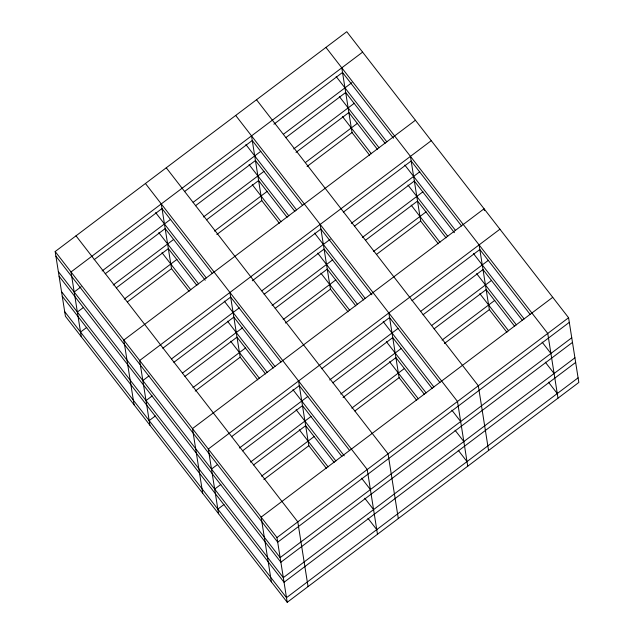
<?xml version="1.0" encoding="UTF-8"?>
<svg xmlns="http://www.w3.org/2000/svg" width="634" height="634" viewBox="0 0 634 634"><rect width="100%" height="100%" fill="white"/><g stroke="black" fill="none" stroke-linecap="round" stroke-linejoin="round"><path stroke-width="0.95" d="M55.174 251.539L346.774 31.7L568.579 317.737L578.826 382.461L287.226 602.3L65.421 316.263L55.174 251.539L276.971 537.577L287.226 602.3M362.616 52.131L71.016 271.97L81.263 336.694M94.157 259.702L162.003 208.546L212.39 273.523M184.415 191.658L252.261 140.502L302.648 205.471M273.88 124.209L342.526 72.458L393.508 138.212M74.186 292.005L81.128 286.766M102.114 270.948L170.617 219.309M193.164 202.309L260.875 151.264M283.422 134.265L351.91 82.634M105.212 273.785L165.181 228.581L205.242 280.244M195.478 205.741L255.439 160.537L294.889 211.415M285.736 137.697L345.696 92.493L385.155 143.371M77.364 312.039L83.529 307.387M113.177 285.038L173.787 239.343M203.443 216.987L264.053 171.299M293.701 148.942L354.311 103.247M116.276 287.876L168.351 248.615L196.881 285.411M206.541 219.832L258.609 180.571L287.139 217.367M296.007 152.382L348.866 112.527L377.396 149.315M80.534 332.073L86.707 327.421M124.24 299.121L176.965 259.377M214.498 231.077L267.223 191.333M305.548 162.439L357.481 123.281M127.339 301.958L171.521 268.65L161.274 203.926M216.812 234.509L261.787 200.606L251.532 135.882M307.07 166.465L352.044 132.561L341.789 67.83M415.429 120.238L123.82 340.07L134.075 404.801M431.271 140.669L139.67 360.5L149.917 425.232M162.803 348.232L230.657 297.084L281.036 362.054M252.277 280.783L320.915 229.04L371.904 294.794M343.327 212.144L411.173 160.988L461.56 225.966M142.84 380.535L149.014 375.883M171.56 358.892L239.272 307.839M261.818 290.84L330.298 239.216M351.284 223.39L419.787 171.751M173.867 362.323L233.827 317.119L273.286 367.997M264.124 294.279L324.093 249.075L363.544 299.953M354.39 226.235L414.351 181.023L454.412 232.694M146.01 400.577L152.184 395.917M182.624 372.974L242.442 327.873M272.089 305.525L332.699 259.829M362.347 237.481L422.957 191.785M184.93 376.406L237.005 337.153L265.535 373.941M275.188 308.362L327.263 269.109L355.793 305.897M365.446 240.318L417.521 201.057L446.051 237.853M149.188 420.611L155.354 415.952M192.894 387.659L245.62 347.907M283.152 319.607L335.877 279.863M373.41 251.563L426.135 211.819M195.209 391.091L240.175 357.188L229.928 292.456M285.466 323.047L330.433 289.144L320.186 224.412M376.509 254.4L420.699 221.092L410.444 156.368M499.925 229.199L208.317 449.038L218.572 513.762M231.458 436.771L299.311 385.615L349.691 450.592M321.715 368.726L389.569 317.571L439.948 382.54M411.973 300.682L479.827 249.527L530.206 314.496M211.494 469.073L217.66 464.421M239.422 448.016L307.926 396.377M329.68 379.972L398.184 328.333M420.73 311.334L488.442 260.281M242.521 450.853L302.481 405.649L341.94 456.535M332.779 382.809L392.739 337.605L432.198 388.491M423.036 314.765L482.997 269.561L522.456 320.439M214.664 489.107L220.838 484.455M250.485 462.107L311.096 416.411M340.743 394.055L401.354 348.367M431.794 325.416L491.612 280.323M253.584 464.944L305.659 425.683L334.189 462.479M343.057 397.494L395.917 357.639L424.447 394.435M434.1 328.856L486.175 289.595L514.705 326.383M217.842 509.142L224.008 504.49M261.549 476.189L314.266 436.446M351.807 408.145L404.532 368.402M442.064 340.101L494.789 300.358M263.855 479.621L308.829 445.718L298.574 380.994M354.905 410.983L399.087 377.674L388.84 312.95M444.379 343.533L489.345 309.63L479.098 244.906M552.737 297.306L261.129 517.138L271.384 581.869M276.971 537.577L568.579 317.737M569.308 322.357L277.708 542.197L55.903 256.16M571.749 337.771L280.141 557.611L58.344 271.574M572.486 342.392L280.878 562.231L59.073 276.194M574.927 357.806L283.319 577.645L61.514 291.608M575.656 362.426L284.048 582.266L62.251 296.229M578.097 377.84L286.489 597.68L64.692 311.643M325.947 47.399L547.744 333.436L557.999 398.168M336.163 76.516L386.851 141.881M404.817 165.054L455.497 230.419M473.463 253.584L524.152 318.95M542.118 342.122L550.922 353.471M339.333 96.55L379.092 147.825M407.987 185.088L447.747 236.363M476.641 273.619L516.401 324.893M545.295 362.157L554.092 373.505M342.511 116.585L371.342 153.769M411.165 205.123L439.996 242.307M479.811 293.653L508.642 330.837M548.465 382.191L557.27 393.54M352.044 132.561L369.646 155.259M420.699 221.092L438.3 243.797M489.345 309.63L506.954 332.327M256.516 99.744L478.321 385.781L488.568 450.505M235.689 115.451L457.486 401.481L467.741 466.212M245.905 144.56L296.585 209.925M314.559 233.098L365.239 298.463M383.205 321.628L433.894 386.994M451.86 410.166L460.664 421.515M249.075 164.594L288.835 215.869M317.729 253.132L357.489 304.407M386.383 341.663L426.143 392.937M455.038 430.201L463.834 441.549M252.253 184.629L281.084 221.813M320.899 273.167L349.738 310.351M389.553 361.705L418.385 398.881M458.208 450.235L467.012 461.584M261.787 200.606L279.388 223.311M330.433 289.144L348.042 311.841M399.087 377.674L416.689 400.379M166.259 167.788L388.056 453.825L398.31 518.549M145.432 183.495L367.229 469.525L377.484 534.256M155.647 212.612L206.327 277.969M224.293 301.142L274.982 366.507M292.948 389.68L344.238 455.822M361.602 478.21L370.407 489.559M158.817 232.646L198.577 283.913M227.471 321.176L267.231 372.451M296.126 409.715L335.885 460.981M364.772 498.245L373.577 509.593M161.987 252.681L190.826 289.857M230.641 341.211L259.472 378.395M299.296 429.749L328.127 466.933M367.95 518.279L376.747 529.628M171.521 268.65L189.13 291.355M240.175 357.188L257.776 379.885M308.829 445.718L326.431 468.423M76.001 235.832L297.798 521.869L308.053 586.601M484.376 210.615L484.083 208.768L192.474 428.608L202.729 493.331"/></g></svg>
